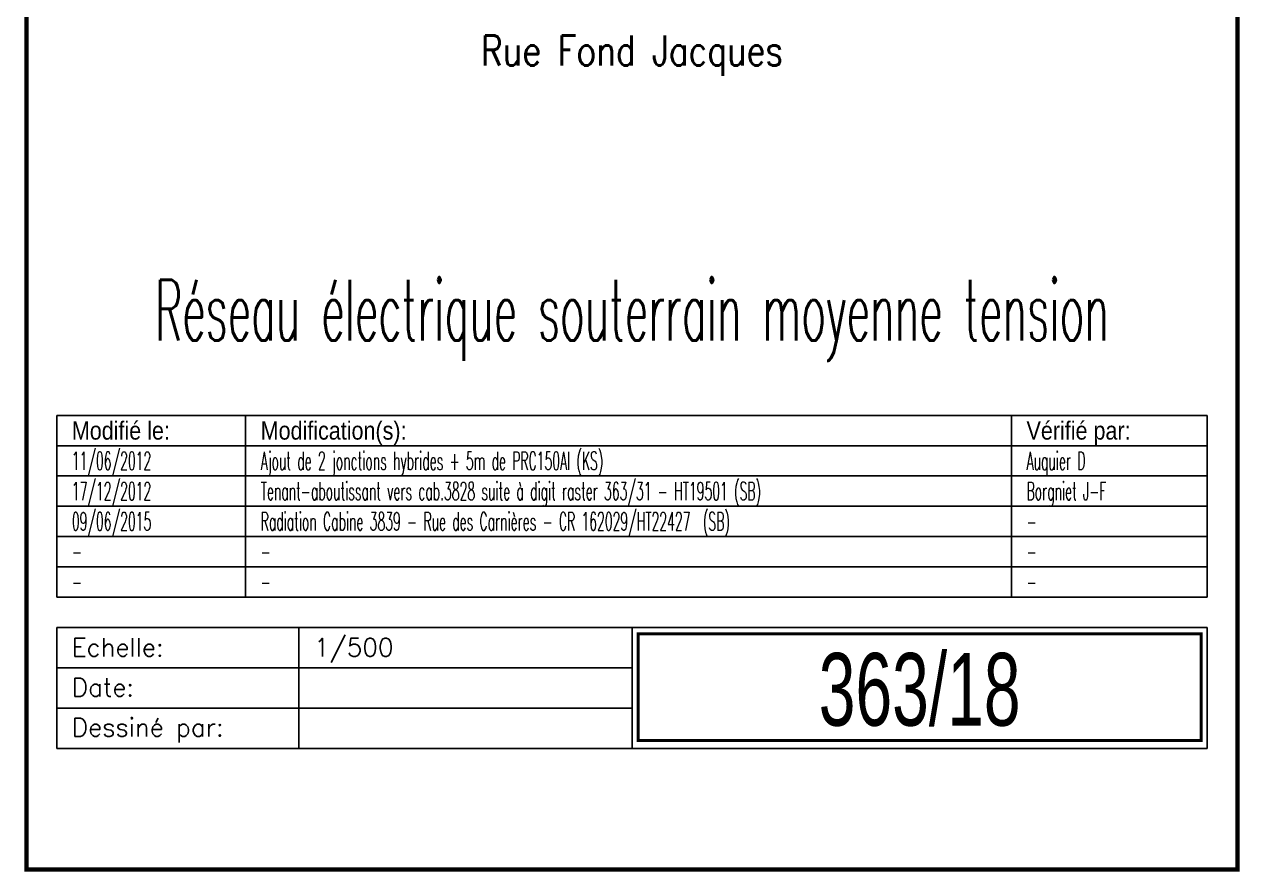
# Model space of a CAD drawing. Header units: millimetres. Extents: x -49 to 1078, y -325 to -37.
# Drawn here: x 877.7 to 1078.4, y -324.9 to -185 of the extents above; entities that cross this region are included whole.
import ezdxf
from ezdxf.enums import TextEntityAlignment as Align

# ---------------------------------------------------------------- set-up
doc = ezdxf.new("R2010")
doc.units = ezdxf.units.MM
doc.header["$MEASUREMENT"] = 0
doc.layers.add('Cartouche', color=7, linetype='CONTINUOUS')
doc.styles.add('Cartouche', font='ARIAL.TTF', dxfattribs={"width": 0.85})
doc.styles.add('ROMANS', font='romans')
doc.styles.add('SANSSERIF', font='sas_____.pfb')
doc.styles.add('STYLE1', font='ARIAL.TTF', dxfattribs={"height": 10})

# ---------------------------------------------------------------- blocks, each defined once
blk = doc.blocks.new('Cartouche')
at = {"layer": 'Cartouche', "color": 7}
for p, q in [((15, 45), (15, 75)), ((205, 75), (15, 75)), ((205, 75), (205, 45)), ((205, 70), (15, 70)), ((205, 65), (15, 65)), ((205, 60), (15, 60)), ((205, 55), (15, 55)), ((205, 50), (15, 50)), ((205, 45), (15, 45)), ((15, 20), (15, 40)), ((205, 40), (15, 40)), ((205, 40), (205, 20)), ((110, 33.32), (15, 33.32)), ((110, 26.66), (15, 26.66)), ((205, 20), (15, 20))]:
    blk.add_line(p, q, dxfattribs=at)
at = {"layer": 'Cartouche'}
blk.add_line((55, 40), (55, 20), dxfattribs=at)
at = {"layer": 'Cartouche', "color": 7, "const_width": 0.698}
blk.add_lwpolyline([(10, 0), (10, 287), (210, 287), (210, 0), (210, 0)], close=True, dxfattribs=at)
at = {"layer": 'Cartouche', "color": 7, "flags": 128}
for points in [[(46.18, 75), (46.18, 45)], [(172.65, 75), (172.65, 45)]]:
    blk.add_lwpolyline(points, dxfattribs=at)
at = {"layer": 'Cartouche', "flags": 128}
blk.add_lwpolyline([(110, 40), (110, 20)], dxfattribs=at)
at = {"layer": 'Cartouche', "const_width": 0.5}
blk.add_lwpolyline([(111.02, 38.95), (204, 38.95), (204, 21.32), (111.02, 21.32)], close=True, dxfattribs=at)
at = {"layer": 'Cartouche', "color": 7, "style": 'Cartouche', "width": 0.85}
for s, p in [('Modifié le:', (17.5, 71)), ('Modification(s):', (48.68, 71)), ('Vérifié par:', (175.15, 71))]:
    blk.add_text(s, height=2.9922, dxfattribs=at).set_placement(p)
at = {"layer": 'Cartouche', "color": 7, "linetype": 'Continuous', "style": 'ROMANS'}
for s, p in [('Echelle:', (17.5, 35.2)), ('Date:', (17.5, 28.6)), ('Dessiné par:', (17.5, 22))]:
    blk.add_text(s, height=3, dxfattribs=at).set_placement(p)
at = {"layer": 'Cartouche', "color": 7, "linetype": 'Continuous'}
for tag, height, style, width, p in [('COM', 10, 'STYLE1', 0.75, (110, 190.15)), ('LOC', 8, 'STYLE1', 0.75, (110, 175.8)), ('RUE(1)', 5, 'ROMANS', 0.8, (110, 163.03)), ('RUE(2)', 5, 'ROMANS', 0.8, (110, 152.93)), ('RUE(3)', 5, 'ROMANS', 0.8, (110, 142.84)), ('RUE(4)', 5, 'ROMANS', 0.8, (110, 132.74)), ('RUE(5)', 5, 'ROMANS', 0.8, (110, 122.65)), ('RES', 10, 'ROMANS', 0.5, (110, 87.36))]:
    blk.add_attdef(tag, text='', height=height, dxfattribs=dict(at, style=style, width=width)).set_placement(p, align=Align.CENTER)
at = {"layer": 'Cartouche', "color": 7, "linetype": 'Continuous', "style": 'ROMANS', "width": 0.5}
for tag, p in [('MD1', (17.5, 66)), ('MD1-2', (48.68, 66)), ('MD1-3', (175.15, 66)), ('MD2', (17.5, 61)), ('MD2-2', (48.68, 61)), ('MD2-3', (175.15, 61)), ('MD3', (17.5, 56)), ('MD3-2', (48.68, 56)), ('MD3-3', (175.15, 56)), ('MD4', (17.5, 51)), ('MD4-2', (48.68, 51)), ('MD4-3', (175.15, 51)), ('MD5', (17.5, 46)), ('MD5-2', (48.68, 46)), ('MD5-3', (175.15, 46))]:
    blk.add_attdef(tag, p, '', height=3, dxfattribs=at)
at = {"layer": 'Cartouche', "color": 7, "linetype": 'Continuous', "style": 'ROMANS'}
for tag, p in [('ECH', (57.5, 35.2)), ('DAT', (57.5, 28.6)), ('DES', (57.5, 22))]:
    blk.add_attdef(tag, p, '', height=3, dxfattribs=at)
at = {"layer": 'Cartouche', "color": 7, "linetype": 'Continuous', "style": 'SANSSERIF', "width": 0.65}
blk.add_attdef('NUM', text='', height=12, dxfattribs=at).set_placement((157.5, 30), align=Align.MIDDLE)

msp = doc.modelspace()

# ---------------------------------------------------------------- block references
at = {"layer": 'Cartouche'}
ref = msp.add_blockref('Cartouche', (868.06, -324.56), dxfattribs=at)
ref.add_attrib('NUM', '363/18', dxfattribs={"color": 7, "linetype": 'Continuous', "height": 12, "style": 'SANSSERIF', "width": 0.65}).set_placement((1025.56, -294.56), align=Align.MIDDLE)
ref.add_attrib('RES', 'Réseau électrique souterrain moyenne tension', dxfattribs={"color": 7, "linetype": 'Continuous', "height": 10, "style": 'ROMANS', "width": 0.5}).set_placement((978.06, -237.2), align=Align.CENTER)
ref.add_attrib('ECH', '1/500', (925.56, -289.36), dxfattribs={"color": 7, "linetype": 'Continuous', "height": 3, "style": 'ROMANS'})
ref.add_attrib('RUE(4)', 'Rue Fond Jacques', dxfattribs={"color": 7, "linetype": 'Continuous', "height": 5, "style": 'ROMANS', "width": 0.8}).set_placement((978.06, -191.81), align=Align.CENTER)
ref.add_attrib('MD1', '11/06/2012', (885.56, -258.56), dxfattribs={"color": 7, "linetype": 'Continuous', "height": 3, "style": 'ROMANS', "width": 0.5})
ref.add_attrib('MD1-2', 'Ajout de 2 jonctions hybrides + 5m de PRC150Al (KS)', (916.74, -258.56), dxfattribs={"color": 7, "linetype": 'Continuous', "height": 3, "style": 'ROMANS', "width": 0.5})
ref.add_attrib('MD1-3', 'Auquier D', (1043.21, -258.56), dxfattribs={"color": 7, "linetype": 'Continuous', "height": 3, "style": 'ROMANS', "width": 0.5})
ref.add_attrib('MD2', '17/12/2012', (885.56, -263.56), dxfattribs={"color": 7, "linetype": 'Continuous', "height": 3, "style": 'ROMANS', "width": 0.5})
ref.add_attrib('MD2-2', 'Tenant-aboutissant vers cab.3828 suite à digit raster 363/31 - HT19501 (SB)', (916.74, -263.56), dxfattribs={"color": 7, "linetype": 'Continuous', "height": 3, "style": 'ROMANS', "width": 0.5})
ref.add_attrib('MD2-3', 'Borgniet J-F', (1043.21, -263.56), dxfattribs={"color": 7, "linetype": 'Continuous', "height": 3, "style": 'ROMANS', "width": 0.5})
ref.add_attrib('MD3', '09/06/2015', (885.56, -268.56), dxfattribs={"color": 7, "linetype": 'Continuous', "height": 3, "style": 'ROMANS', "width": 0.5})
ref.add_attrib('MD3-2', 'Radiation Cabine 3839 - Rue des Carnières - CR 162029/HT22427  (SB)', (916.74, -268.56), dxfattribs={"color": 7, "linetype": 'Continuous', "height": 3, "style": 'ROMANS', "width": 0.5})
ref.add_attrib('MD3-3', '-', (1043.21, -268.56), dxfattribs={"color": 7, "linetype": 'Continuous', "height": 3, "style": 'ROMANS', "width": 0.5})
ref.add_attrib('MD4', '-', (885.56, -273.56), dxfattribs={"color": 7, "linetype": 'Continuous', "height": 3, "style": 'ROMANS', "width": 0.5})
ref.add_attrib('MD4-2', '-', (916.74, -273.56), dxfattribs={"color": 7, "linetype": 'Continuous', "height": 3, "style": 'ROMANS', "width": 0.5})
ref.add_attrib('MD4-3', '-', (1043.21, -273.56), dxfattribs={"color": 7, "linetype": 'Continuous', "height": 3, "style": 'ROMANS', "width": 0.5})
ref.add_attrib('MD5', '-', (885.56, -278.56), dxfattribs={"color": 7, "linetype": 'Continuous', "height": 3, "style": 'ROMANS', "width": 0.5})
ref.add_attrib('MD5-2', '-', (916.74, -278.56), dxfattribs={"color": 7, "linetype": 'Continuous', "height": 3, "style": 'ROMANS', "width": 0.5})
ref.add_attrib('MD5-3', '-', (1043.21, -278.56), dxfattribs={"color": 7, "linetype": 'Continuous', "height": 3, "style": 'ROMANS', "width": 0.5})

doc.saveas('drawing.dxf')
